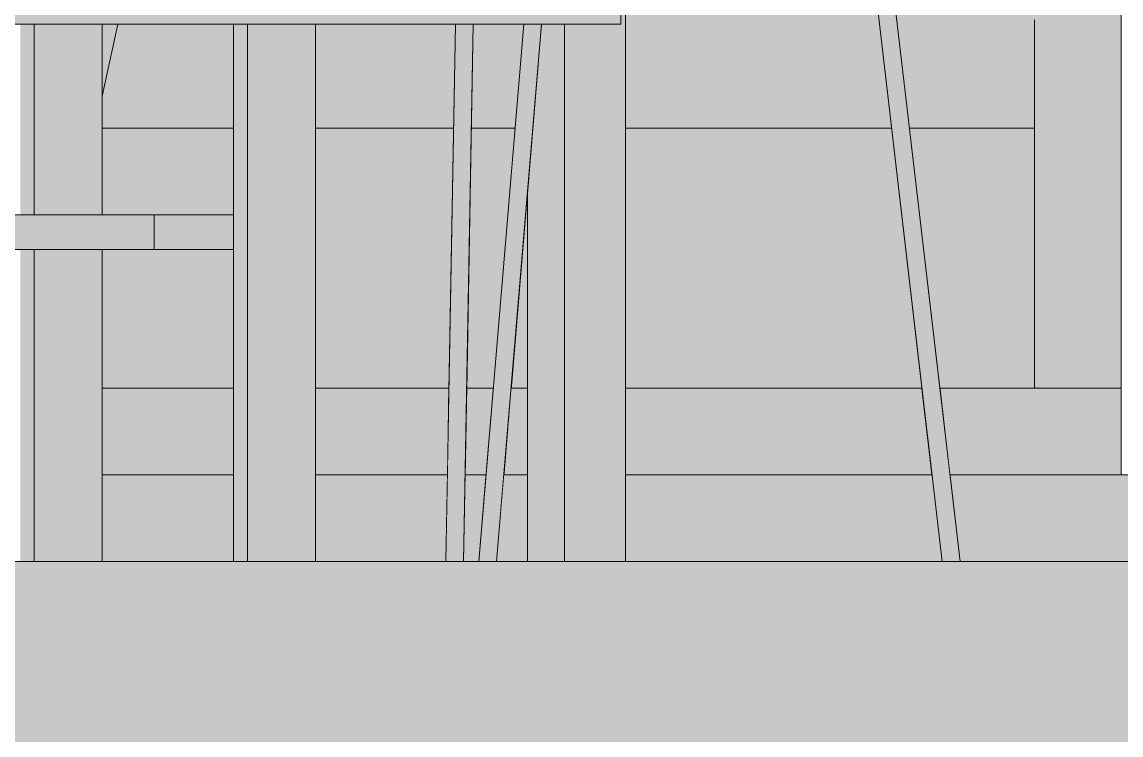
# Model space of a CAD drawing. Header units: centimetres. Extents: x -4381 to 5639, y -3920 to 4826.
# Drawn here: x 21.603 to 22.237, y 32.104 to 32.515 of the extents above; entities that cross this region are included whole.
import ezdxf
from ezdxf.xclip import XClip

# ---------------------------------------------------------------- set-up
doc = ezdxf.new("R2010")
doc.units = ezdxf.units.CM
doc.header["$MEASUREMENT"] = 0
doc.header["$XCLIPFRAME"] = 0
doc.set_wipeout_variables(frame=1)
doc.linetypes.add('Wipeout_Contour', pattern=[100, 0, -100])
for name, color, linetype in [('01- MOBILIER', 7, 'Continuous'), ('Dalles', 7, 'Continuous'), ('Drawing & Figure', 7, 'Continuous'), ('Structural - Bearing', 7, 'Continuous')]:
    doc.layers.add(name, color=color, linetype=linetype)
for name, color, linetype, lineweight in [('01- MOBILIER_Pen_No__1', 7, 'Continuous', 5), ('01- MOBILIER_Pen_No__101', 252, 'Continuous', 5), ('01- MOBILIER_Pen_No__18', 9, 'Continuous', 5), ('01- MOBILIER_Pen_No__2', 8, 'Continuous', 5), ('Dalles_Pen_No__1', 7, 'Continuous', 5), ('Structural - Bearing_Pen_No__1', 7, 'Continuous', 5), ('Structural - Bearing_Pen_No__18', 9, 'Continuous', 5)]:
    doc.layers.add(name, color=color, linetype=linetype, lineweight=lineweight)
for name, color, linetype, lineweight, true_color in [('01- MOBILIER_Pen_No__102', 7, 'Continuous', 5, 0xcccccc), ('01- MOBILIER_Pen_No__186', 7, 'Continuous', 5, 0xe8e8e8), ('01- MOBILIER_Pen_No__62', 7, 'Continuous', 5, 0xaaaaaa), ('Structural - Bearing_Pen_No__102', 7, 'Continuous', 5, 0xcccccc)]:
    doc.layers.add(name, color=color, linetype=linetype, lineweight=lineweight, true_color=true_color)

# ---------------------------------------------------------------- blocks, each defined once
blk = doc.blocks.new('Drawing_8_8', base_point=(-322.57542, 32.20361))
at = {"color": 254, "linetype": 'Wipeout_Contour', "lineweight": 0, "ltscale": 195.5051}
blk.add_wipeout([(21.64898, 32.47209), (21.64898, 32.40361), (21.72484, 32.40361), (21.72484, 32.51361), (21.65805, 32.51361)], dxfattribs=at).dxf.layer = 'Structural - Bearing'
at = {"color": 254, "linetype": 'Wipeout_Contour', "lineweight": 0, "ltscale": 155.395111}
blk.add_wipeout([(21.64898, 32.25361), (21.64898, 32.20361), (21.72484, 32.20361), (21.72484, 32.25361)], dxfattribs=at).dxf.layer = 'Structural - Bearing'
at = {"color": 254, "linetype": 'Wipeout_Contour', "lineweight": 0, "ltscale": 155.676985}
blk.add_wipeout([(21.77209, 32.20361), (21.84738, 32.20361), (21.84827, 32.25361), (21.77209, 32.25361)], dxfattribs=at).dxf.layer = 'Structural - Bearing'
at = {"color": 254, "linetype": 'Wipeout_Contour', "lineweight": 0, "ltscale": 155.93354}
blk.add_wipeout([(21.85851, 32.25361), (21.85761, 32.20361), (21.86636, 32.20361), (21.87055, 32.25361)], dxfattribs=at).dxf.layer = 'Structural - Bearing'
at = {"color": 254, "linetype": 'Wipeout_Contour', "lineweight": 0, "ltscale": 155.711887}
blk.add_wipeout([(21.88083, 32.25361), (21.87664, 32.20361), (21.89458, 32.20361), (21.89458, 32.25361)], dxfattribs=at).dxf.layer = 'Structural - Bearing'
at = {"color": 254, "linetype": 'Wipeout_Contour', "lineweight": 0, "ltscale": 156.206772}
blk.add_wipeout([(21.95115, 32.25361), (21.95115, 32.20361), (22.13378, 32.20361), (22.12795, 32.25361)], dxfattribs=at).dxf.layer = 'Structural - Bearing'
at = {"color": 254, "linetype": 'Wipeout_Contour', "lineweight": 0, "ltscale": 156.698341}
blk.add_wipeout([(22.40215, 32.25361), (22.1383, 32.25361), (22.14413, 32.20361), (22.40215, 32.20361)], dxfattribs=at).dxf.layer = 'Structural - Bearing'
at = {"layer": 'Structural - Bearing_Pen_No__102', "linetype": 'Continuous', "ltscale": 10}
blk.add_hatch(color=256, dxfattribs=at).paths.add_polyline_path([(21.64898, 32.47209), (21.64898, 32.40361), (21.72484, 32.40361), (21.72484, 32.51361), (21.65805, 32.51361)])
at = {"layer": 'Structural - Bearing_Pen_No__18', "linetype": 'Continuous', "ltscale": 10}
for points in [[(21.64898, 32.25361), (21.64898, 32.20361), (21.72484, 32.20361), (21.72484, 32.25361)], [(21.77209, 32.20361), (21.84738, 32.20361), (21.84827, 32.25361), (21.77209, 32.25361)], [(21.85851, 32.25361), (21.85761, 32.20361), (21.86636, 32.20361), (21.87055, 32.25361)], [(21.88083, 32.25361), (21.87664, 32.20361), (21.89458, 32.20361), (21.89458, 32.25361)], [(21.95115, 32.25361), (21.95115, 32.20361), (22.13378, 32.20361), (22.12795, 32.25361)], [(22.40215, 32.25361), (22.1383, 32.25361), (22.14413, 32.20361), (22.40215, 32.20361)]]:
    blk.add_hatch(color=256, dxfattribs=at).paths.add_polyline_path(points)
at = {"color": 254, "linetype": 'Wipeout_Contour', "lineweight": 0, "ltscale": 156.45565}
blk.add_wipeout([(21.65646, 32.51361), (21.64898, 32.47934), (21.64898, 32.47209), (21.65805, 32.51361)], dxfattribs=at).dxf.layer = '01- MOBILIER'
at = {"color": 254, "linetype": 'Wipeout_Contour', "lineweight": 0, "ltscale": 155.56107}
blk.add_wipeout([(21.64898, 32.30361), (21.64898, 32.25361), (21.72484, 32.25361), (21.72484, 32.30361)], dxfattribs=at).dxf.layer = 'Structural - Bearing'
at = {"color": 254, "linetype": 'Wipeout_Contour', "lineweight": 0, "ltscale": 155.843563}
blk.add_wipeout([(21.84917, 32.30361), (21.77209, 32.30361), (21.77209, 32.25361), (21.84827, 32.25361)], dxfattribs=at).dxf.layer = 'Structural - Bearing'
at = {"color": 254, "linetype": 'Wipeout_Contour', "lineweight": 0, "ltscale": 156.075499}
blk.add_wipeout([(21.85941, 32.30361), (21.85851, 32.25361), (21.87055, 32.25361), (21.87474, 32.30361)], dxfattribs=at).dxf.layer = 'Structural - Bearing'
at = {"color": 254, "linetype": 'Wipeout_Contour', "lineweight": 0, "ltscale": 155.842457}
blk.add_wipeout([(21.88502, 32.30361), (21.88083, 32.25361), (21.89458, 32.25361), (21.89458, 32.30361)], dxfattribs=at).dxf.layer = 'Structural - Bearing'
at = {"color": 254, "linetype": 'Wipeout_Contour', "lineweight": 0, "ltscale": 156.365925}
blk.add_wipeout([(21.95115, 32.30361), (21.95115, 32.25361), (22.12795, 32.25361), (22.12212, 32.30361)], dxfattribs=at).dxf.layer = 'Structural - Bearing'
at = {"color": 254, "linetype": 'Wipeout_Contour', "lineweight": 0, "ltscale": 156.65095}
blk.add_wipeout([(22.13247, 32.30361), (22.1383, 32.25361), (22.23705, 32.25361), (22.23705, 32.30361)], dxfattribs=at).dxf.layer = 'Structural - Bearing'
at = {"layer": '01- MOBILIER_Pen_No__18', "linetype": 'Continuous', "ltscale": 10}
blk.add_hatch(color=256, dxfattribs=at).paths.add_polyline_path([(21.65646, 32.51361), (21.64898, 32.47934), (21.64898, 32.47209), (21.65805, 32.51361)])
at = {"layer": 'Structural - Bearing_Pen_No__18', "linetype": 'Continuous', "ltscale": 10}
for points in [[(21.64898, 32.30361), (21.64898, 32.25361), (21.72484, 32.25361), (21.72484, 32.30361)], [(21.84917, 32.30361), (21.77209, 32.30361), (21.77209, 32.25361), (21.84827, 32.25361)], [(21.85941, 32.30361), (21.85851, 32.25361), (21.87055, 32.25361), (21.87474, 32.30361)], [(21.88502, 32.30361), (21.88083, 32.25361), (21.89458, 32.25361), (21.89458, 32.30361)], [(21.95115, 32.30361), (21.95115, 32.25361), (22.12795, 32.25361), (22.12212, 32.30361)], [(22.13247, 32.30361), (22.1383, 32.25361), (22.23705, 32.25361), (22.23705, 32.30361)]]:
    blk.add_hatch(color=256, dxfattribs=at).paths.add_polyline_path(points)
at = {"layer": 'Structural - Bearing_Pen_No__1', "linetype": 'Continuous', "ltscale": 10}
blk.add_line((22.23705, 32.25361), (22.40215, 32.25361), dxfattribs=at)
at = {"color": 254, "linetype": 'Wipeout_Contour', "lineweight": 0, "ltscale": 117.878565}
blk.add_wipeout([(21.65269, 32.51361), (21.64898, 32.51361), (21.64898, 32.4966)], dxfattribs=at).dxf.layer = '01- MOBILIER'
at = {"color": 254, "linetype": 'Wipeout_Contour', "lineweight": 0, "ltscale": 474.124513}
blk.add_wipeout([(21.95115, 32.5966), (21.95115, 32.30361), (22.12212, 32.30361), (22.09012, 32.57799), (22.08841, 32.5874), (22.08568, 32.59591), (22.082, 32.60336), (22.07756, 32.60936), (22.07315, 32.61313), (22.06982, 32.61459), (22.06458, 32.61483), (21.99699, 32.60423)], dxfattribs=at).dxf.layer = 'Structural - Bearing'
at = {"color": 254, "linetype": 'Wipeout_Contour', "lineweight": 0, "ltscale": 156.295016}
blk.add_wipeout([(21.77209, 32.51361), (21.77209, 32.30361), (21.84917, 32.30361), (21.85294, 32.51361)], dxfattribs=at).dxf.layer = 'Structural - Bearing'
at = {"color": 254, "linetype": 'Wipeout_Contour', "lineweight": 0, "ltscale": 156.64212}
blk.add_wipeout([(21.85941, 32.30361), (21.87474, 32.30361), (21.89233, 32.51361), (21.86318, 32.51361)], dxfattribs=at).dxf.layer = 'Structural - Bearing'
at = {"color": 254, "linetype": 'Wipeout_Contour', "lineweight": 0, "ltscale": 155.776596}
blk.add_wipeout([(21.64898, 32.38361), (21.64898, 32.30361), (21.72484, 32.30361), (21.72484, 32.38361)], dxfattribs=at).dxf.layer = 'Structural - Bearing'
at = {"layer": '01- MOBILIER_Pen_No__18', "linetype": 'Continuous', "ltscale": 10}
blk.add_hatch(color=256, dxfattribs=at).paths.add_polyline_path([(21.65269, 32.51361), (21.64898, 32.51361), (21.64898, 32.4966)])
at = {"layer": 'Structural - Bearing_Pen_No__102', "linetype": 'Continuous', "ltscale": 10}
for points in [[(21.95115, 32.5966), (21.95115, 32.30361), (22.12212, 32.30361), (22.09012, 32.57799), (22.08841, 32.5874), (22.08568, 32.59591), (22.082, 32.60336), (22.07756, 32.60936), (22.07315, 32.61313), (22.06982, 32.61459), (22.06458, 32.61483), (21.99699, 32.60423)], [(21.77209, 32.51361), (21.77209, 32.30361), (21.84917, 32.30361), (21.85294, 32.51361)], [(21.85941, 32.30361), (21.87474, 32.30361), (21.89233, 32.51361), (21.86318, 32.51361)], [(21.64898, 32.38361), (21.64898, 32.30361), (21.72484, 32.30361), (21.72484, 32.38361)]]:
    blk.add_hatch(color=256, dxfattribs=at).paths.add_polyline_path(points)
at = {"color": 254, "linetype": 'Wipeout_Contour', "lineweight": 0, "ltscale": 156.923669}
blk.add_wipeout([(21.64898, 32.47934), (21.65646, 32.51361), (21.65269, 32.51361), (21.64898, 32.4966)], dxfattribs=at).dxf.layer = '01- MOBILIER'
at = {"color": 254, "linetype": 'Wipeout_Contour', "lineweight": 0, "ltscale": 156.20988}
blk.add_wipeout([(21.85799, 32.51361), (21.85242, 32.20361), (21.85606, 32.20361), (21.86163, 32.51361)], dxfattribs=at).dxf.layer = '01- MOBILIER'
at = {"color": 254, "linetype": 'Wipeout_Contour', "lineweight": 0, "ltscale": 155.4817}
blk.add_wipeout([(21.64898, 32.38361), (21.6098, 32.38361), (21.6098, 32.20361), (21.64898, 32.20361)], dxfattribs=at).dxf.layer = '01- MOBILIER'
at = {"color": 254, "linetype": 'Wipeout_Contour', "lineweight": 0, "ltscale": 715.792296}
blk.add_wipeout([(22.08435, 32.61921), (22.08494, 32.61818), (22.09036, 32.61084), (22.09486, 32.60175), (22.0982, 32.59136), (22.10018, 32.58043), (22.13247, 32.30361), (22.23705, 32.30361), (22.23705, 32.70361), (22.10339, 32.70361), (22.10548, 32.69424), (22.10809, 32.68053), (22.10894, 32.66957), (22.10736, 32.64785), (22.10512, 32.63989), (22.10164, 32.6314), (22.09259, 32.62142), (22.08742, 32.62012)], dxfattribs=at).dxf.layer = 'Structural - Bearing'
at = {"color": 254, "linetype": 'Wipeout_Contour', "lineweight": 0, "ltscale": 116.479059}
blk.add_wipeout([(21.88502, 32.30361), (21.89458, 32.30361), (21.89458, 32.41768)], dxfattribs=at).dxf.layer = 'Structural - Bearing'
at = {"layer": '01- MOBILIER_Pen_No__102', "linetype": 'Continuous', "ltscale": 10}
for points in [[(21.64898, 32.47934), (21.65646, 32.51361), (21.65269, 32.51361), (21.64898, 32.4966)], [(21.85799, 32.51361), (21.85242, 32.20361), (21.85606, 32.20361), (21.86163, 32.51361)]]:
    blk.add_hatch(color=256, dxfattribs=at).paths.add_polyline_path(points)
at = {"layer": '01- MOBILIER_Pen_No__18', "linetype": 'Continuous', "ltscale": 10}
blk.add_hatch(color=256, dxfattribs=at).paths.add_polyline_path([(21.64898, 32.38361), (21.6098, 32.38361), (21.6098, 32.20361), (21.64898, 32.20361)])
at = {"layer": 'Structural - Bearing_Pen_No__102', "linetype": 'Continuous', "ltscale": 10}
for points in [[(22.08435, 32.61921), (22.08494, 32.61818), (22.09036, 32.61084), (22.09486, 32.60175), (22.0982, 32.59136), (22.10018, 32.58043), (22.13247, 32.30361), (22.23705, 32.30361), (22.23705, 32.70361), (22.10339, 32.70361), (22.10548, 32.69424), (22.10809, 32.68053), (22.10894, 32.66957), (22.10736, 32.64785), (22.10512, 32.63989), (22.10164, 32.6314), (22.09259, 32.62142), (22.08742, 32.62012)], [(21.88502, 32.30361), (21.89458, 32.30361), (21.89458, 32.41768)]]:
    blk.add_hatch(color=256, dxfattribs=at).paths.add_polyline_path(points)
at = {"layer": '01- MOBILIER_Pen_No__1', "linetype": 'Continuous', "ltscale": 10}
blk.add_line((22.18705, 32.30361), (22.18705, 32.51611), dxfattribs=at)
at = {"layer": 'Structural - Bearing_Pen_No__1', "linetype": 'Continuous', "ltscale": 10}
for p, q in [((22.23705, 32.70361), (22.23705, 32.30361)), ((22.23705, 32.30361), (22.23705, 32.25361))]:
    blk.add_line(p, q, dxfattribs=at)
at = {"color": 254, "linetype": 'Wipeout_Contour', "lineweight": 0, "ltscale": 156.877625}
blk.add_wipeout([(22.13378, 32.20361), (22.13529, 32.20361), (22.09159, 32.57828), (22.09012, 32.57799)], dxfattribs=at).dxf.layer = '01- MOBILIER'
at = {"color": 254, "linetype": 'Wipeout_Contour', "lineweight": 0, "ltscale": 156.20183}
blk.add_wipeout([(21.85439, 32.51361), (21.84882, 32.20361), (21.85242, 32.20361), (21.85799, 32.51361)], dxfattribs=at).dxf.layer = '01- MOBILIER'
at = {"color": 254, "linetype": 'Wipeout_Contour', "lineweight": 0, "ltscale": 195.663615}
blk.add_wipeout([(21.89458, 32.20361), (21.91579, 32.20361), (21.91579, 32.51361), (21.90262, 32.51361), (21.89458, 32.41768)], dxfattribs=at).dxf.layer = '01- MOBILIER'
at = {"color": 254, "linetype": 'Wipeout_Contour', "lineweight": 0, "ltscale": 155.429493}
blk.add_wipeout([(21.6098, 32.38361), (21.60173, 32.38361), (21.60173, 32.20361), (21.6098, 32.20361)], dxfattribs=at).dxf.layer = '01- MOBILIER'
at = {"layer": '01- MOBILIER_Pen_No__101', "linetype": 'Continuous', "ltscale": 10}
for points in [[(22.13378, 32.20361), (22.13529, 32.20361), (22.09159, 32.57828), (22.09012, 32.57799)], [(21.85439, 32.51361), (21.84882, 32.20361), (21.85242, 32.20361), (21.85799, 32.51361)]]:
    blk.add_hatch(color=256, dxfattribs=at).paths.add_polyline_path(points)
at = {"layer": '01- MOBILIER_Pen_No__2', "linetype": 'Continuous', "ltscale": 10}
for points in [[(21.89458, 32.20361), (21.91579, 32.20361), (21.91579, 32.51361), (21.90262, 32.51361), (21.89458, 32.41768)], [(21.6098, 32.38361), (21.60173, 32.38361), (21.60173, 32.20361), (21.6098, 32.20361)]]:
    blk.add_hatch(color=256, dxfattribs=at).paths.add_polyline_path(points)
at = {"color": 254, "linetype": 'Wipeout_Contour', "lineweight": 0, "ltscale": 394.468491}
blk.add_wipeout([(21.91797, 32.59059), (21.91579, 32.58859), (21.91579, 32.55361), (21.94839, 32.55361), (21.94839, 32.51361), (21.91579, 32.51361), (21.91579, 32.20361), (21.95115, 32.20361), (21.95115, 32.5966), (21.92022, 32.59146)], dxfattribs=at).dxf.layer = '01- MOBILIER'
at = {"color": 254, "linetype": 'Wipeout_Contour', "lineweight": 0, "ltscale": 156.883465}
blk.add_wipeout([(22.13529, 32.20361), (22.13894, 32.20361), (22.09515, 32.57912), (22.09159, 32.57828)], dxfattribs=at).dxf.layer = '01- MOBILIER'
at = {"color": 254, "linetype": 'Wipeout_Contour', "lineweight": 0, "ltscale": 156.200418}
blk.add_wipeout([(21.85294, 32.51361), (21.84738, 32.20361), (21.84882, 32.20361), (21.85439, 32.51361)], dxfattribs=at).dxf.layer = '01- MOBILIER'
at = {"color": 254, "linetype": 'Wipeout_Contour', "lineweight": 0, "ltscale": 156.289439}
blk.add_wipeout([(21.87499, 32.20361), (21.87664, 32.20361), (21.90262, 32.51361), (21.90096, 32.51361)], dxfattribs=at).dxf.layer = '01- MOBILIER'
at = {"layer": '01- MOBILIER_Pen_No__101', "linetype": 'Continuous', "ltscale": 10}
blk.add_hatch(color=256, dxfattribs=at).paths.add_polyline_path([(21.85294, 32.51361), (21.84738, 32.20361), (21.84882, 32.20361), (21.85439, 32.51361)])
at = {"layer": '01- MOBILIER_Pen_No__102', "linetype": 'Continuous', "ltscale": 10}
blk.add_hatch(color=256, dxfattribs=at).paths.add_polyline_path([(21.87499, 32.20361), (21.87664, 32.20361), (21.90262, 32.51361), (21.90096, 32.51361)])
at = {"layer": '01- MOBILIER_Pen_No__186', "linetype": 'Continuous', "ltscale": 10}
blk.add_hatch(color=256, dxfattribs=at).paths.add_polyline_path([(21.91797, 32.59059), (21.91579, 32.58859), (21.91579, 32.55361), (21.94839, 32.55361), (21.94839, 32.51361), (21.91579, 32.51361), (21.91579, 32.20361), (21.95115, 32.20361), (21.95115, 32.5966), (21.92022, 32.59146)])
at = {"layer": '01- MOBILIER_Pen_No__62', "linetype": 'Continuous', "ltscale": 10}
blk.add_hatch(color=256, dxfattribs=at).paths.add_polyline_path([(22.13529, 32.20361), (22.13894, 32.20361), (22.09515, 32.57912), (22.09159, 32.57828)])
at = {"color": 254, "linetype": 'Wipeout_Contour', "lineweight": 0, "ltscale": 156.892989}
blk.add_wipeout([(22.13894, 32.20361), (22.1426, 32.20361), (22.09871, 32.58001), (22.09515, 32.57912)], dxfattribs=at).dxf.layer = '01- MOBILIER'
at = {"color": 254, "linetype": 'Wipeout_Contour', "lineweight": 0, "ltscale": 156.219686}
blk.add_wipeout([(21.86163, 32.51361), (21.85606, 32.20361), (21.85761, 32.20361), (21.86318, 32.51361)], dxfattribs=at).dxf.layer = '01- MOBILIER'
at = {"color": 254, "linetype": 'Wipeout_Contour', "lineweight": 0, "ltscale": 156.281483}
blk.add_wipeout([(21.87129, 32.20361), (21.87499, 32.20361), (21.90096, 32.51361), (21.89726, 32.51361)], dxfattribs=at).dxf.layer = '01- MOBILIER'
at = {"layer": '01- MOBILIER_Pen_No__102', "linetype": 'Continuous', "ltscale": 10}
blk.add_hatch(color=256, dxfattribs=at).paths.add_polyline_path([(21.86163, 32.51361), (21.85606, 32.20361), (21.85761, 32.20361), (21.86318, 32.51361)])
at = {"layer": '01- MOBILIER_Pen_No__186', "linetype": 'Continuous', "ltscale": 10}
for points in [[(22.13894, 32.20361), (22.1426, 32.20361), (22.09871, 32.58001), (22.09515, 32.57912)], [(21.87129, 32.20361), (21.87499, 32.20361), (21.90096, 32.51361), (21.89726, 32.51361)]]:
    blk.add_hatch(color=256, dxfattribs=at).paths.add_polyline_path(points)
at = {"color": 254, "linetype": 'Wipeout_Contour', "lineweight": 0, "ltscale": 156.90062}
blk.add_wipeout([(22.1426, 32.20361), (22.14413, 32.20361), (22.10018, 32.58043), (22.09871, 32.58001)], dxfattribs=at).dxf.layer = '01- MOBILIER'
at = {"color": 254, "linetype": 'Wipeout_Contour', "lineweight": 0, "ltscale": 156.273441}
blk.add_wipeout([(21.86771, 32.20361), (21.87129, 32.20361), (21.89726, 32.51361), (21.89369, 32.51361)], dxfattribs=at).dxf.layer = '01- MOBILIER'
at = {"layer": '01- MOBILIER_Pen_No__18', "linetype": 'Continuous', "ltscale": 10}
blk.add_hatch(color=256, dxfattribs=at).paths.add_polyline_path([(21.86771, 32.20361), (21.87129, 32.20361), (21.89726, 32.51361), (21.89369, 32.51361)])
at = {"layer": '01- MOBILIER_Pen_No__186', "linetype": 'Continuous', "ltscale": 10}
blk.add_hatch(color=256, dxfattribs=at).paths.add_polyline_path([(22.1426, 32.20361), (22.14413, 32.20361), (22.10018, 32.58043), (22.09871, 32.58001)])
at = {"layer": '01- MOBILIER_Pen_No__1', "linetype": 'Continuous', "ltscale": 10}
for p, q in [((22.13378, 32.20361), (22.09012, 32.57799)), ((22.14413, 32.20361), (22.10018, 32.58043)), ((22.10463, 32.45361), (21.95115, 32.45361)), ((22.18705, 32.45361), (22.11497, 32.45361))]:
    blk.add_line(p, q, dxfattribs=at)
at = {"layer": 'Structural - Bearing_Pen_No__1', "linetype": 'Continuous', "ltscale": 10}
for p, q in [((22.12212, 32.30361), (21.95115, 32.30361)), ((22.23705, 32.30361), (22.13247, 32.30361)), ((22.12795, 32.25361), (21.95115, 32.25361)), ((22.23705, 32.25361), (22.1383, 32.25361))]:
    blk.add_line(p, q, dxfattribs=at)
at = {"color": 254, "linetype": 'Wipeout_Contour', "lineweight": 0, "ltscale": 156.27009}
blk.add_wipeout([(21.86636, 32.20361), (21.86771, 32.20361), (21.89369, 32.51361), (21.89233, 32.51361)], dxfattribs=at).dxf.layer = '01- MOBILIER'
at = {"layer": '01- MOBILIER_Pen_No__2', "linetype": 'Continuous', "ltscale": 10}
blk.add_hatch(color=256, dxfattribs=at).paths.add_polyline_path([(21.86636, 32.20361), (21.86771, 32.20361), (21.89369, 32.51361), (21.89233, 32.51361)])
at = {"layer": '01- MOBILIER_Pen_No__1', "linetype": 'Continuous', "ltscale": 10}
for p, q in [((21.8873, 32.45361), (21.8621, 32.45361)), ((21.89458, 32.20361), (21.89458, 32.41768))]:
    blk.add_line(p, q, dxfattribs=at)
at = {"layer": 'Structural - Bearing_Pen_No__1', "linetype": 'Continuous', "ltscale": 10}
for p, q in [((21.87474, 32.30361), (21.85941, 32.30361)), ((21.89458, 32.30361), (21.88502, 32.30361)), ((21.87055, 32.25361), (21.85851, 32.25361)), ((21.89458, 32.25361), (21.88083, 32.25361))]:
    blk.add_line(p, q, dxfattribs=at)
at = {"color": 254, "linetype": 'Wipeout_Contour', "lineweight": 0, "ltscale": 154.951231}
blk.add_wipeout([(21.94839, 32.55361), (20.08749, 32.55361), (20.08749, 32.51361), (21.94839, 32.51361)], dxfattribs=at).dxf.layer = '01- MOBILIER'
at = {"layer": '01- MOBILIER_Pen_No__18', "linetype": 'Continuous', "ltscale": 10}
blk.add_hatch(color=256, dxfattribs=at).paths.add_polyline_path([(21.94839, 32.55361), (20.08749, 32.55361), (20.08749, 32.51361), (21.94839, 32.51361)])
at = {"layer": '01- MOBILIER_Pen_No__1', "linetype": 'Continuous', "ltscale": 10}
for p, q in [((21.95115, 32.20361), (21.95115, 32.5966)), ((21.94839, 32.51361), (21.94839, 32.55361)), ((21.84738, 32.20361), (21.85294, 32.51361)), ((21.85761, 32.20361), (21.86318, 32.51361)), ((21.89233, 32.51361), (21.86636, 32.20361)), ((21.90262, 32.51361), (21.87664, 32.20361)), ((21.91579, 32.20361), (21.91579, 32.51361))]:
    blk.add_line(p, q, dxfattribs=at)
at = {"color": 254, "linetype": 'Wipeout_Contour', "lineweight": 0, "ltscale": 156.031213}
blk.add_wipeout([(21.6098, 32.51361), (21.6098, 32.40361), (21.64898, 32.40361), (21.64898, 32.51361)], dxfattribs=at).dxf.layer = '01- MOBILIER'
at = {"color": 254, "linetype": 'Wipeout_Contour', "lineweight": 0, "ltscale": 155.97067}
blk.add_wipeout([(21.77209, 32.20361), (21.77209, 32.51361), (21.73292, 32.51361), (21.73292, 32.20361)], dxfattribs=at).dxf.layer = '01- MOBILIER'
at = {"layer": '01- MOBILIER_Pen_No__18', "linetype": 'Continuous', "ltscale": 10}
for points in [[(21.6098, 32.51361), (21.6098, 32.40361), (21.64898, 32.40361), (21.64898, 32.51361)], [(21.77209, 32.20361), (21.77209, 32.51361), (21.73292, 32.51361), (21.73292, 32.20361)]]:
    blk.add_hatch(color=256, dxfattribs=at).paths.add_polyline_path(points)
at = {"layer": '01- MOBILIER_Pen_No__1', "linetype": 'Continuous', "ltscale": 10}
for p, q in [((21.65805, 32.51361), (21.64898, 32.47209)), ((21.77209, 32.20361), (21.77209, 32.51361)), ((21.85187, 32.45361), (21.77209, 32.45361))]:
    blk.add_line(p, q, dxfattribs=at)
at = {"layer": 'Structural - Bearing_Pen_No__1', "linetype": 'Continuous', "ltscale": 10}
for p, q in [((21.84917, 32.30361), (21.77209, 32.30361)), ((21.84827, 32.25361), (21.77209, 32.25361))]:
    blk.add_line(p, q, dxfattribs=at)
at = {"color": 254, "linetype": 'Wipeout_Contour', "lineweight": 0, "ltscale": 155.97919}
blk.add_wipeout([(21.60173, 32.51361), (21.60173, 32.40361), (21.6098, 32.40361), (21.6098, 32.51361)], dxfattribs=at).dxf.layer = '01- MOBILIER'
at = {"color": 254, "linetype": 'Wipeout_Contour', "lineweight": 0, "ltscale": 155.918329}
blk.add_wipeout([(21.72484, 32.51361), (21.72484, 32.20361), (21.73292, 32.20361), (21.73292, 32.51361)], dxfattribs=at).dxf.layer = '01- MOBILIER'
at = {"layer": '01- MOBILIER_Pen_No__2', "linetype": 'Continuous', "ltscale": 10}
for points in [[(21.60173, 32.51361), (21.60173, 32.40361), (21.6098, 32.40361), (21.6098, 32.51361)], [(21.72484, 32.51361), (21.72484, 32.20361), (21.73292, 32.20361), (21.73292, 32.51361)]]:
    blk.add_hatch(color=256, dxfattribs=at).paths.add_polyline_path(points)
at = {"layer": 'Dalles', "linetype": 'Continuous', "lineweight": 0, "ltscale": 10, "true_color": 0x000000}
blk.add_hatch(color=18, dxfattribs=at).paths.add_polyline_path([(22.61205, 31.90361), (22.61205, 32.20361), (18.91205, 32.20361), (18.91205, 31.90361)])
at = {"layer": '01- MOBILIER_Pen_No__1', "linetype": 'Continuous', "ltscale": 10}
for p, q in [((21.94839, 32.51361), (20.30296, 32.51361)), ((21.73292, 32.20361), (21.73292, 32.51361)), ((21.72484, 32.45361), (21.64898, 32.45361))]:
    blk.add_line(p, q, dxfattribs=at)
at = {"layer": 'Dalles_Pen_No__1', "linetype": 'Continuous', "ltscale": 10}
blk.add_line((22.61205, 32.20361), (18.91205, 32.20361), dxfattribs=at)
at = {"layer": 'Structural - Bearing_Pen_No__1', "linetype": 'Continuous', "ltscale": 10}
for p, q in [((21.72484, 32.30361), (21.64898, 32.30361)), ((21.72484, 32.25361), (21.64898, 32.25361))]:
    blk.add_line(p, q, dxfattribs=at)
at = {"color": 254, "linetype": 'Wipeout_Contour', "lineweight": 0, "ltscale": 155.977311}
blk.add_wipeout([(21.72484, 32.40361), (21.67913, 32.40361), (21.67913, 32.38361), (21.72484, 32.38361)], dxfattribs=at).dxf.layer = '01- MOBILIER'
at = {"layer": '01- MOBILIER_Pen_No__2', "linetype": 'Continuous', "ltscale": 10}
blk.add_hatch(color=256, dxfattribs=at).paths.add_polyline_path([(21.72484, 32.40361), (21.67913, 32.40361), (21.67913, 32.38361), (21.72484, 32.38361)])
at = {"layer": '01- MOBILIER_Pen_No__1', "linetype": 'Continuous', "ltscale": 10}
blk.add_line((21.72484, 32.20361), (21.72484, 32.51361), dxfattribs=at)
at = {"color": 254, "linetype": 'Wipeout_Contour', "lineweight": 0, "ltscale": 154.414261}
blk.add_wipeout([(20.30296, 32.40361), (20.30296, 32.38361), (21.67913, 32.38361), (21.67913, 32.40361)], dxfattribs=at).dxf.layer = '01- MOBILIER'
at = {"layer": '01- MOBILIER_Pen_No__18', "linetype": 'Continuous', "ltscale": 10}
blk.add_hatch(color=256, dxfattribs=at).paths.add_polyline_path([(20.30296, 32.40361), (20.30296, 32.38361), (21.67913, 32.38361), (21.67913, 32.40361)])
at = {"layer": '01- MOBILIER_Pen_No__1', "linetype": 'Continuous', "ltscale": 10}
for p, q in [((21.6098, 32.40361), (21.6098, 32.51361)), ((21.64898, 32.40361), (21.64898, 32.51361)), ((21.67913, 32.40361), (20.30296, 32.40361)), ((21.72484, 32.40361), (21.67913, 32.40361)), ((21.67913, 32.38361), (21.67913, 32.40361)), ((21.67913, 32.38361), (20.30296, 32.38361)), ((21.6098, 32.20361), (21.6098, 32.38361)), ((21.64898, 32.20361), (21.64898, 32.38361)), ((21.72484, 32.38361), (21.67913, 32.38361))]:
    blk.add_line(p, q, dxfattribs=at)

msp = doc.modelspace()

# ---------------------------------------------------------------- block references
at = {"layer": 'Drawing & Figure', "color": 151, "linetype": 'Continuous', "lineweight": 5, "ltscale": 10, "true_color": 0x80c2ff}
ref = msp.add_blockref('Drawing_8_8', (-322.57542, 32.20361), dxfattribs=at)
XClip(ref).set_block_clipping_path([(1, 23.6253966175), (50.7463984619, 45.1170657245)])

doc.saveas('drawing.dxf')
